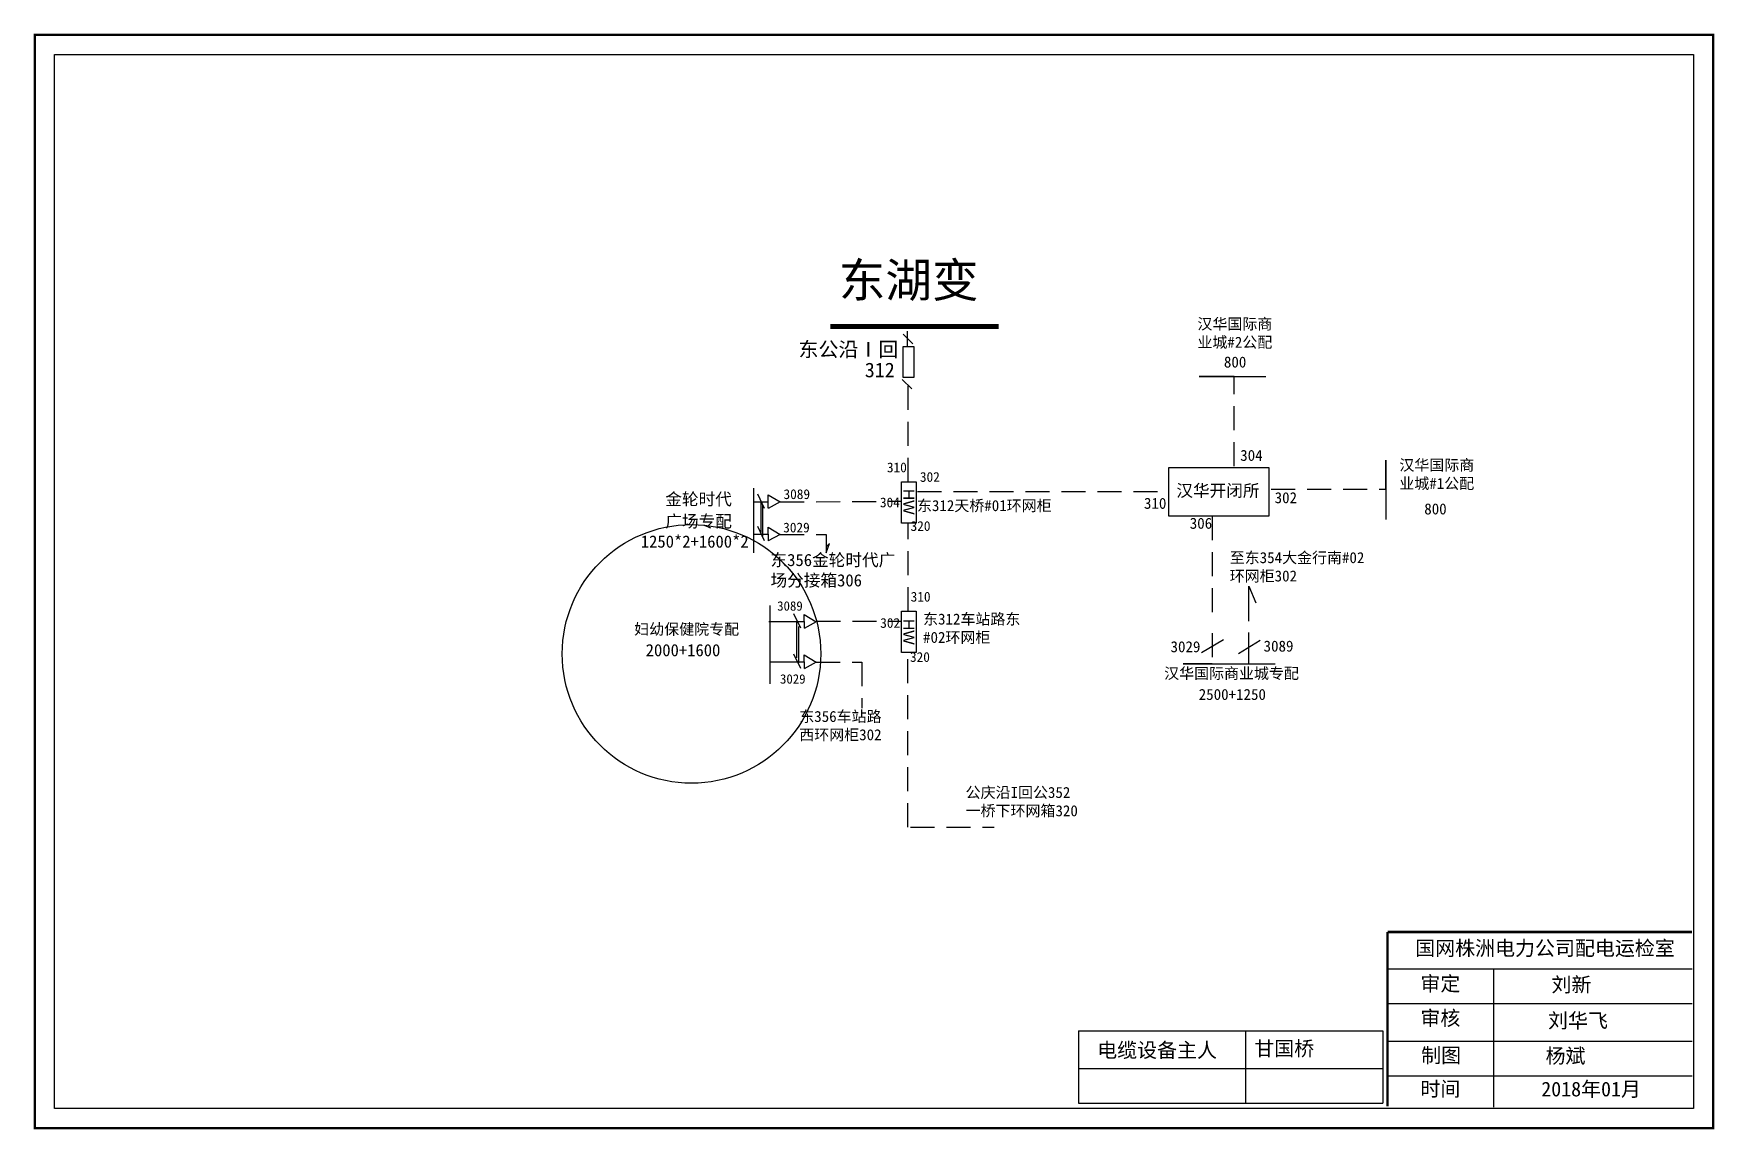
# Model space of a CAD drawing. Extents: x 0 to 344, y 0 to 224.
import ezdxf

# ---------------------------------------------------------------- set-up
doc = ezdxf.new("R2010")
doc.units = 0
doc.header["$LTSCALE"] = 0.774411
doc.linetypes.add('ACAD_ISO02W100', pattern=[15, 12, -3])
doc.linetypes.add('DASHED2', pattern=[9.525, 6.35, -3.175])
doc.layers.get('0').update_dxf_attribs({"linetype": 'CONTINUOUS'})
doc.styles.add('SimSun_txtstyle_2.25_0_0', font='', dxfattribs={"height": 2.25})
doc.styles.add('SimSun_txtstyle_3.00_0_0', font='', dxfattribs={"height": 3})
doc.styles.get("Standard").update_dxf_attribs({"font": '', "height": 2.5})
doc.styles.add('字体', font='', dxfattribs={"height": 2.5})
doc.styles.get('SimSun_txtstyle_2.25_0_0').set_extended_font_data('SimSun')
doc.styles.get('SimSun_txtstyle_3.00_0_0').set_extended_font_data('SimSun')
doc.styles.get('Standard').set_extended_font_data('SimSun')
doc.styles.get('字体').set_extended_font_data('SimSun')

msp = doc.modelspace()

# ---------------------------------------------------------------- linework, layer by layer
at = {"linetype": 'Continuous'}
for p, q in [((179.78, 160.41), (177.8, 162.39)), ((179.56, 151.18), (177.58, 153.15)), ((245.59, 153.71), (238.42, 153.71)), ((238.42, 153.71), (252.08, 153.71)), ((276.68, 130.65), (276.68, 136.59)), ((276.68, 136.59), (276.68, 124.46)), ((147.12, 130.87), (147.12, 117.63)), ((147.12, 128.07), (150.09, 128.07)), ((149.38, 126.7), (147.98, 129.66)), ((148.59, 128.06), (148.59, 121.75)), ((150.1, 129.5), (152.56, 128.04)), ((150.13, 126.73), (150.1, 129.5)), ((152.56, 128.04), (150.1, 126.68)), ((148.97, 127.36), (148.97, 121.05)), ((147.13, 121.42), (150.1, 121.42)), ((149.38, 120.05), (147.99, 123.02)), ((150.14, 120.08), (150.1, 122.85)), ((150.1, 122.85), (152.56, 121.39)), ((152.56, 121.39), (150.1, 120.04)), ((162.02, 121.39), (162.02, 117.61)), ((162.02, 117.61), (162.7, 119.51)), ((162.7, 119.51), (162.02, 118.87)), ((248.62, 103.63), (248.62, 110.79)), ((248.62, 110.79), (250.05, 107.39)), ((150.44, 106.83), (150.44, 90.75)), ((150.26, 103.53), (157.5, 103.53)), ((156.79, 102.16), (155.39, 105.12)), ((155.91, 103.54), (155.91, 96.11)), ((157.54, 102.19), (157.5, 104.96)), ((157.5, 104.96), (159.96, 103.5)), ((159.96, 103.5), (157.5, 102.14)), ((156.33, 102.49), (156.33, 95.06)), ((248.62, 95.04), (248.62, 101.3)), ((156.79, 93.89), (155.39, 96.86)), ((157.5, 96.69), (159.96, 95.24)), ((157.54, 93.93), (157.5, 96.69)), ((238.94, 97.19), (243.42, 99.87)), ((246.48, 97.01), (250.96, 99.7)), ((150.47, 95.27), (157.5, 95.27)), ((159.96, 95.24), (157.5, 93.88)), ((241.09, 94.86), (235.18, 94.86)), ((235.18, 94.86), (253.99, 94.86)), ((277.08, 32.42), (339.45, 32.42)), ((298.73, 32.41), (298.73, 4.08)), ((277.08, 25.32), (339.45, 25.32)), ((213.74, 19.72), (213.74, 4.87)), ((213.74, 19.72), (276.11, 19.72)), ((247.95, 19.72), (247.95, 4.87)), ((276.11, 19.72), (276.11, 4.87)), ((277.08, 17.57), (339.45, 17.57)), ((213.74, 11.97), (276.11, 11.97)), ((277.08, 10.47), (339.45, 10.47)), ((213.74, 4.87), (276.11, 4.87))]:
    msp.add_line(p, q, dxfattribs=at)
at = {"linetype": 'ACAD_ISO02W100'}
msp.add_line((178.64, 159.91), (178.64, 163), dxfattribs=at)
at = {"linetype": 'DASHED2'}
for p, q in [((178.81, 132.17), (178.81, 153.22)), ((245.59, 135.34), (245.59, 153.71)), ((152.56, 128.04), (177.41, 128.18)), ((180.72, 130.18), (231.57, 130.18)), ((253.19, 130.65), (276.68, 130.65)), ((241.09, 125.11), (241.09, 103.32)), ((152.56, 121.39), (162.02, 121.39)), ((178.81, 105.67), (178.81, 123.71)), ((160.03, 103.64), (177.41, 103.64)), ((241.09, 101.15), (241.09, 94.86)), ((178.73, 61.38), (178.73, 97.2)), ((159.94, 95.22), (169.28, 95.22)), ((169.28, 95.22), (169.28, 85.8)), ((179.26, 61.4), (196.41, 61.39))]:
    msp.add_line(p, q, dxfattribs=at)
at = {"linetype": 'Continuous', "const_width": 0.5}
msp.add_lwpolyline([(-0.19, 223.72), (343.78, 223.72), (343.78, -0.25), (-0.19, -0.25)], close=True, dxfattribs=at)
at = {"linetype": 'Continuous'}
for points in [[(3.85, 219.67), (339.74, 219.67), (339.74, 3.8), (3.85, 3.8)], [(232.24, 135.12), (252.72, 135.12), (252.72, 125.13), (232.24, 125.13)], [(177.44, 132.17), (180.45, 132.17), (180.45, 123.71), (177.44, 123.71)], [(177.44, 105.67), (180.45, 105.67), (180.45, 97.21), (177.44, 97.21)]]:
    msp.add_lwpolyline(points, close=True, dxfattribs=at)
for points, const_width in [([(197.37, 163.98), (162.83, 163.99)], 1), ([(277.04, 39.93), (277.04, 4.2)], 0.5), ([(277.08, 39.93), (339.45, 39.93)], 0.5)]:
    msp.add_lwpolyline(points, dxfattribs=dict(at, const_width=const_width))
at = {"linetype": 'ACAD_ISO02W100'}
msp.add_lwpolyline([(179.96, 153.51), (177.76, 153.51), (177.76, 159.91), (179.96, 159.91)], close=True, dxfattribs=at)
at = {"color": 1, "linetype": 'Continuous'}
msp.add_circle((134.39, 96.91), 26.49, dxfattribs=at)

# ---------------------------------------------------------------- texts
at = {"linetype": 'Continuous', "style": '字体'}
for s, p in [('金轮时代', (129.02, 127.36)), ('广场专配', (129.02, 122.83)), ('1250*2+1600*2', (124, 118.67))]:
    msp.add_text(s, height=2.5, dxfattribs=at).set_placement(p)
for s, p in [('3089', (151.95, 105.76)), ('3029', (152.53, 90.81))]:
    msp.add_text(s, height=1.926).set_placement(p)
at = {"color": 7, "linetype": 'Continuous', "insert": (164.57, 176.98), "char_height": 7, "width": 132.2648, "attachment_point": 1, "style": '字体'}
msp.add_mtext('东湖变', dxfattribs=at)
at = {"char_height": 2.25}
for s, insert, width, attachment_point, style in [('汉华国际商\\P业城#2公配', (238.08, 165.63), 32.9062, 1, '字体'), ('800', (243.51, 157.82), 28.9715, 1, '字体'), ('304', (246.85, 138.7), 28.9715, 1, '字体'), ('汉华国际商\\P业城#1公配', (279.47, 136.71), 32.9062, 1, '字体'), ('{\\H1.111x;汉华开闭所}', (233.76, 131.61), 28.9715, 1, '字体'), ('{\\fSimSun|b0|i0|c134|p2;东312天桥#01环网柜}', (180.6, 128.41), 28.9715, 1, '字体'), ('310', (227.13, 128.88), 28.9715, 1, '字体'), ('302', (253.91, 130.03), 28.9715, 1, '字体'), ('800', (284.57, 127.73), 28.9715, 1, '字体'), ('306', (236.51, 124.79), 28.9715, 1, '字体'), ('至东354大金行南#02环网柜302', (244.7, 117.75), 28.9715, 1, '字体'), ('妇幼保健院专配', (133.4, 101.85), 28.9715, 5, '字体'), ('东312车站路东\\P#02环网柜', (181.85, 105.17), 35.265, 1, '字体'), ('3029', (232.57, 99.5), 28.9715, 1, '字体'), ('3089', (251.64, 99.63), 28.9715, 1, '字体'), ('汉华国际商业城专配', (231.26, 94.05), 53.9, 1, '字体'), ('2500+1250', (238.35, 89.73), 28.9715, 1, '字体'), ('东356车站路西环网柜302', (156.48, 85.22), 18.7179, 1, '字体'), ('公庆沿I回公352^J一桥下环网箱320', (190.57, 69.65), 35.94, 1, 'SimSun_txtstyle_2.25_0_0')]:
    msp.add_mtext(s, dxfattribs=dict(at, insert=insert, width=width, attachment_point=attachment_point, style=style))
at = {"linetype": 'Continuous', "attachment_point": 1}
for s, insert, char_height, width, style in [('东公沿Ⅰ回', (156.32, 160.8), 3, 21.0965, '字体'), ('{\\H0.6667x;310}', (174.44, 136.11), 3, 19.3229, '字体'), ('{\\H0.6667x;302}', (181.21, 134.16), 3, 19.3229, '字体'), ('{\\H0.6667x;3089}', (153.25, 130.63), 3, 19.3229, '字体'), ('{\\H0.6667x;304}', (173.01, 128.94), 3, 19.3229, '字体'), ('{\\H0.6667x;320}', (179.29, 124.1), 3, 19.3229, '字体'), ('{\\H0.6667x;3029}', (153.18, 123.8), 3, 19.3229, '字体'), ('东356金轮时代广\\P场分接箱306', (150.59, 117.4), 2.5, 39.9697, '字体'), ('{\\H0.6667x;310}', (179.31, 109.62), 3, 19.3229, '字体'), ('{\\H0.6667x;302}', (173.07, 104.25), 3, 19.3229, '字体'), ('{\\H0.6667x;320}', (179.17, 97.27), 3, 19.3229, '字体'), ('国网株洲电力公司配电运检室', (282.72, 38.13), 3, 82.0179, '字体'), ('审定', (283.78, 30.86), 3, 23.4615, '字体'), ('刘新', (310.64, 30.66), 3, 23.4615, 'SimSun_txtstyle_3.00_0_0'), ('审核', (283.78, 23.8), 3, 23.4615, '字体'), ('刘华飞', (309.93, 23.29), 3, 33.0539, '字体'), ('电缆设备主人', (217.54, 17.24), 3, 58.56, '字体'), ('甘国桥', (249.73, 17.56), 3, 33.0539, '字体'), ('制图', (283.94, 16.18), 3, 23.4615, '字体'), ('杨斌', (309.43, 16.07), 3, 23.4615, 'SimSun_txtstyle_3.00_0_0'), ('时间', (283.78, 9.3), 3, 23.4615, '字体'), ('2018年01月', (308.55, 9.26), 3, 23.4615, 'SimSun_txtstyle_3.00_0_0')]:
    msp.add_mtext(s, dxfattribs=dict(at, insert=insert, char_height=char_height, width=width, style=style))
for s, insert, char_height, width in [('312', (169.92, 156.57), 3, 6.7865), ('2000+1600', (125, 98.92), 2.5, 10.9893)]:
    msp.add_mtext(s, dxfattribs=dict(at, insert=insert, char_height=char_height, width=width))
at = {"char_height": 2.25, "width": 28.9715, "attachment_point": 1, "rotation": 270, "style": '字体'}
for insert in [(180.05, 130.68), (180.05, 104.03)]:
    msp.add_mtext('{\\fArial|b0|i0|c0|p32;HW}', dxfattribs=dict(at, insert=insert))

doc.saveas('drawing.dxf')
